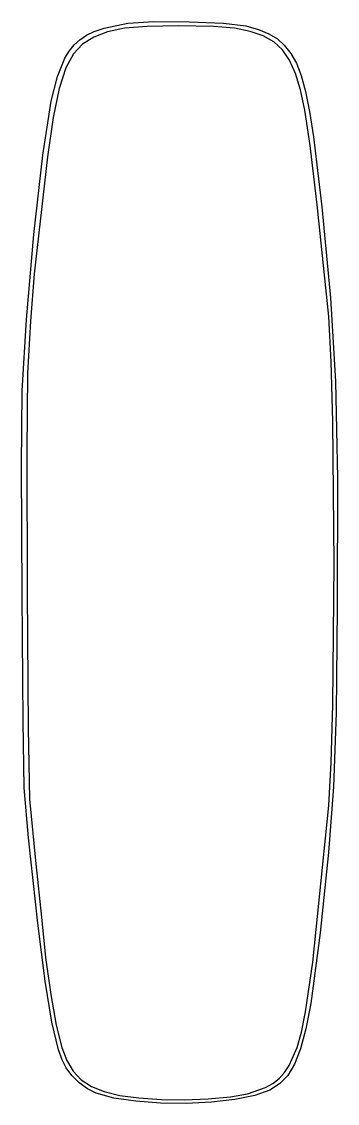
# Model space of a CAD drawing. Extents: x 87 to 135, y 111 to 272.
import ezdxf

# ---------------------------------------------------------------- set-up
doc = ezdxf.new("R2010")
doc.units = 0

msp = doc.modelspace()

# ---------------------------------------------------------------- linework, layer by layer
at = {"layer": 'Livello 1', "color": 7}
for points in [[(87.375153, 217.238671), (88.019627, 227.877978), (89.154837, 240.573284), (90.488187, 252.416128), (91.727083, 260.498047), (92.664142, 264.198253), (93.772699, 266.916915), (94.429919, 267.980227), (95.176368, 268.884626), (96.027499, 269.658937), (96.998763, 270.331982), (98.137372, 270.878662), (99.65491, 271.396116), (103.16161, 272.147403), (107.064517, 272.371795), (112.376008, 272.359196), (117.492712, 272.144547), (120.81126, 271.762789), (122.701284, 271.218813), (124.26362, 270.567607), (125.543198, 269.786524), (126.58495, 268.852921), (127.559873, 267.629394), (128.394407, 266.159769), (129.119548, 264.310409), (129.766292, 261.94768), (130.365636, 258.937944), (130.948575, 255.147565), (132.18922, 244.690337), (133.488709, 231.111001), (134.227298, 218.619067), (134.52069, 204.196986), (134.48459, 184.82721), (134.312735, 169.147517), (133.949052, 158.105684), (133.213621, 148.286851), (131.92652, 136.27616), (130.525819, 125.735625), (129.805847, 121.943665), (129.020064, 118.97229), (128.128922, 116.697783), (127.092875, 114.996428), (125.872373, 113.744509), (124.42787, 112.81831), (122.191285, 112.00536), (119.206131, 111.399774), (115.702478, 111.005682), (111.910395, 110.827213), (108.059951, 110.868496), (104.381215, 111.133662), (101.104256, 111.62684), (98.459143, 112.35216), (97.177973, 112.991245), (95.921122, 113.902449), (94.811411, 114.982431), (93.971663, 116.12785), (93.376998, 117.324369), (92.827778, 118.816246), (91.813204, 122.954741), (90.822992, 129.080671), (89.752193, 137.73137), (88.351117, 150.457699), (87.707173, 157.972), (87.515823, 167.923639), (87.365258, 186.73168), (87.302646, 205.976549), (87.375153, 217.238671), (87.375153, 217.238671)], [(88.499903, 156.25221), (89.450863, 146.59492), (90.261623, 138.65742), (90.89484, 132.587292), (91.653307, 127.07635), (92.480186, 122.486693), (93.318643, 119.18042), (94.079164, 117.244351), (95.028857, 115.6495), (96.231006, 114.362867), (97.748896, 113.351456), (99.645811, 112.582267), (101.985036, 112.022302), (104.829854, 111.638563), (108.24355, 111.39805), (111.633313, 111.353301), (115.217102, 111.501134), (118.518071, 111.809922), (121.05937, 112.24804), (123.771898, 113.175735), (124.86336, 113.791941), (125.806566, 114.536009), (126.622724, 115.427658), (127.333044, 116.486605), (128.521, 119.18527), (129.14946, 121.443488), (129.776614, 124.483149), (130.84505, 131.91054), (133.24108, 155.32617), (133.594651, 161.708634), (133.846811, 170.330247), (134.047183, 191.381572), (133.842753, 212.661446), (133.588912, 221.568746), (133.23408, 228.351171), (131.512441, 244.996184), (130.429704, 253.870036), (129.65596, 259.17513), (128.981187, 262.17857), (128.233963, 264.632849), (127.359368, 266.601937), (126.302481, 268.149809), (125.008383, 269.340436), (123.422154, 270.237792), (121.488873, 270.905848), (119.15362, 271.408578), (116.010595, 271.65011), (110.7571, 271.738409), (106.065351, 271.659261), (102.66764, 271.38583), (100.146478, 270.861883), (98.084373, 270.031186), (96.40866, 268.990845), (95.039422, 267.562587), (93.904156, 265.458098), (92.930359, 262.389063), (92.045528, 258.067168), (91.177158, 252.204097), (89.199793, 234.701171), (88.624993, 227.655007), (88.165303, 219.884504), (88.081614, 208.158621), (88.142892, 187.291536), (88.299028, 166.812862), (88.499913, 156.25221), (88.499903, 156.25221)]]:
    msp.add_lwpolyline(points, dxfattribs=at)

doc.saveas('drawing.dxf')
